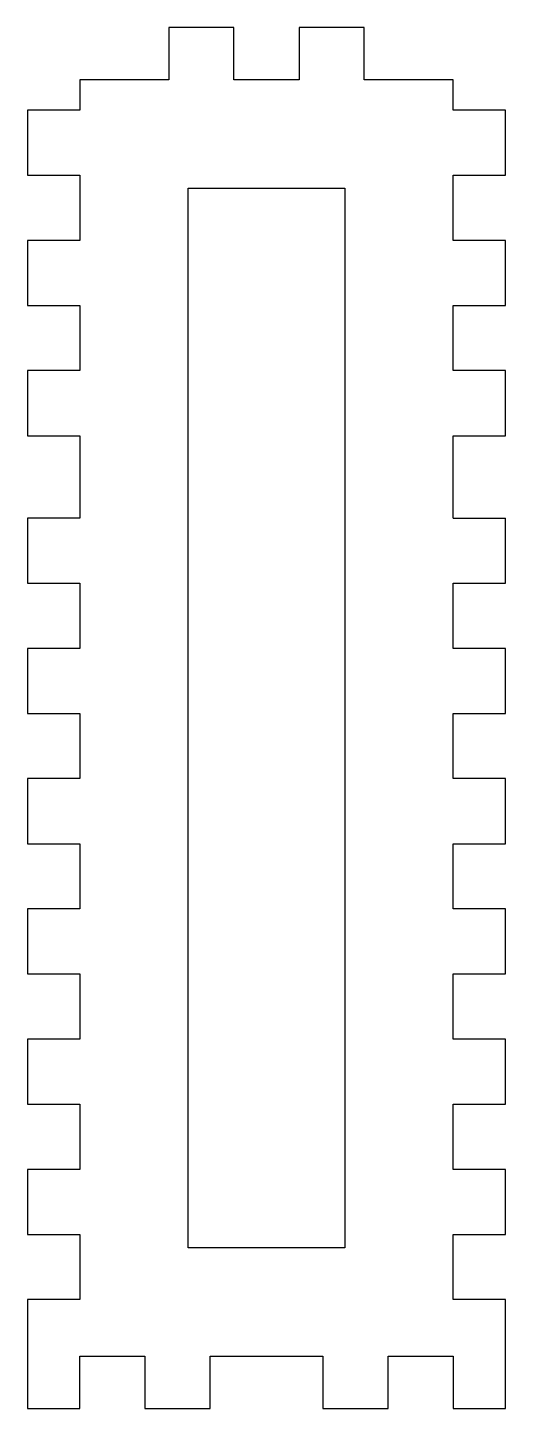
# Model space of a CAD drawing. Header units: millimetres. Extents: x -28 to 27, y 243 to 402.
import ezdxf

# ---------------------------------------------------------------- set-up
doc = ezdxf.new("R2010")
doc.units = ezdxf.units.MM
doc.layers.get('0').update_dxf_attribs({"linetype": 'CONTINUOUS'})

msp = doc.modelspace()

# ---------------------------------------------------------------- linework, layer by layer
for p, q in [((-3.75, 402.5), (-11.25, 402.5)), ((-11.25, 402.5), (-11.25, 396.5)), ((-3.75, 396.5), (-3.75, 402.5)), ((11.25, 402.5), (3.75, 402.5)), ((3.75, 402.5), (3.75, 396.5)), ((11.25, 396.5), (11.25, 402.5)), ((-11.25, 396.5), (-21.5, 396.5)), ((-21.5, 396.5), (-21.5, 393)), ((3.75, 396.5), (-3.75, 396.5)), ((21.5, 396.5), (11.25, 396.5)), ((21.5, 393), (21.5, 396.5)), ((-21.5, 393), (-27.5, 393)), ((-27.5, 393), (-27.5, 385.5)), ((27.5, 393), (21.5, 393)), ((27.5, 385.5), (27.5, 393)), ((-27.5, 385.5), (-21.5, 385.5)), ((-21.5, 385.5), (-21.5, 378)), ((21.5, 378), (21.5, 385.5)), ((21.5, 385.5), (27.5, 385.5)), ((-9, 346), (-9, 384)), ((-9, 384), (9, 384)), ((9, 384), (9, 346)), ((-21.5, 378), (-27.5, 378)), ((-27.5, 378), (-27.5, 370.5)), ((27.5, 378), (21.5, 378)), ((27.5, 370.5), (27.5, 378)), ((-27.5, 370.5), (-21.5, 370.5)), ((-21.5, 370.5), (-21.5, 363)), ((21.5, 363), (21.5, 370.5)), ((21.5, 370.5), (27.5, 370.5)), ((-21.5, 363), (-27.5, 363)), ((-27.5, 363), (-27.5, 355.5)), ((27.5, 363), (21.5, 363)), ((27.5, 355.5), (27.5, 363)), ((-27.5, 355.5), (-21.5, 355.5)), ((-21.5, 355.5), (-21.5, 346)), ((21.5, 346), (21.5, 355.5)), ((21.5, 355.5), (27.5, 355.5)), ((-27.5, 346), (-27.5, 338.5)), ((-21.5, 346), (-27.5, 346)), ((-9, 261.97), (-9, 346)), ((9, 346), (9, 261.97)), ((21.5, 346), (27.5, 346)), ((27.5, 338.5), (27.5, 346)), ((-27.5, 338.5), (-21.5, 338.5)), ((-21.5, 338.5), (-21.5, 331)), ((21.5, 331), (21.5, 338.5)), ((21.5, 338.5), (27.5, 338.5)), ((-21.5, 331), (-27.5, 331)), ((-27.5, 331), (-27.5, 323.5)), ((27.5, 331), (21.5, 331)), ((27.5, 323.5), (27.5, 331)), ((-27.5, 323.5), (-21.5, 323.5)), ((-21.5, 323.5), (-21.5, 316)), ((21.5, 316), (21.5, 323.5)), ((21.5, 323.5), (27.5, 323.5)), ((-21.5, 316), (-27.5, 316)), ((-27.5, 316), (-27.5, 308.5)), ((27.5, 316), (21.5, 316)), ((27.5, 308.5), (27.5, 316)), ((-27.5, 308.5), (-21.5, 308.5)), ((-21.5, 308.5), (-21.5, 301)), ((21.5, 301), (21.5, 308.5)), ((21.5, 308.5), (27.5, 308.5)), ((-21.5, 301), (-27.5, 301)), ((-27.5, 301), (-27.5, 293.5)), ((27.5, 301), (21.5, 301)), ((27.5, 293.5), (27.5, 301)), ((-27.5, 293.5), (-21.5, 293.5)), ((-21.5, 293.5), (-21.5, 286)), ((21.5, 286), (21.5, 293.5)), ((21.5, 293.5), (27.5, 293.5)), ((-21.5, 286), (-27.5, 286)), ((-27.5, 286), (-27.5, 278.5)), ((27.5, 286), (21.5, 286)), ((27.5, 278.5), (27.5, 286)), ((-27.5, 278.5), (-21.5, 278.5)), ((-21.5, 278.5), (-21.5, 271)), ((21.5, 271), (21.5, 278.5)), ((21.5, 278.5), (27.5, 278.5)), ((-21.5, 271), (-27.5, 271)), ((-27.5, 271), (-27.5, 263.5)), ((27.5, 271), (21.5, 271)), ((27.5, 263.5), (27.5, 271)), ((-27.5, 263.5), (-21.5, 263.5)), ((-21.5, 263.5), (-21.5, 256)), ((21.5, 256), (21.5, 263.5)), ((21.5, 263.5), (27.5, 263.5)), ((9, 261.97), (-9, 261.97)), ((-21.5, 256), (-27.5, 256)), ((-27.5, 256), (-27.5, 243.47)), ((27.5, 256), (21.5, 256)), ((27.5, 243.47), (27.5, 256)), ((-21.5, 243.47), (-21.5, 249.47)), ((-21.5, 249.47), (-14, 249.47)), ((-14, 249.47), (-14, 243.47)), ((-6.5, 243.47), (-6.5, 249.47)), ((-6.5, 249.47), (6.5, 249.47)), ((6.5, 249.47), (6.5, 243.47)), ((14, 243.47), (14, 249.47)), ((14, 249.47), (21.5, 249.47)), ((21.5, 249.47), (21.5, 243.47)), ((-27.5, 243.47), (-21.5, 243.47)), ((-14, 243.47), (-6.5, 243.47)), ((6.5, 243.47), (14, 243.47)), ((21.5, 243.47), (27.5, 243.47))]:
    msp.add_line(p, q)

doc.saveas('drawing.dxf')
